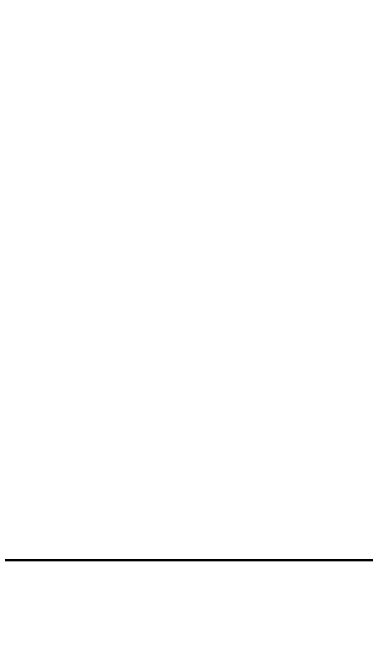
# Model space of a CAD drawing. Header units: metres. Extents: x 0 to 298, y 0 to 162.
# Drawn here: x 175.24049 to 175.25795, y 107.04299 to 107.07433 of the extents above; entities that cross this region are included whole.
import ezdxf

# ---------------------------------------------------------------- set-up
doc = ezdxf.new("R2010")
doc.units = ezdxf.units.M
doc.header["$MEASUREMENT"] = 0
doc.layers.add('BLK_1_FLR_0_BLT_UP_AREA', color=4, linetype='Continuous', lineweight=30)
doc.styles.add('working', font='timesbd.ttf', dxfattribs={"height": 0.25})
doc.dimstyles.new('new model', dxfattribs={"dimtxt": 0.25, "dimasz": 0.23, "dimexe": 0.1, "dimexo": 0.1, "dimgap": 0, "dimtad": 0, "dimtoh": 1, "dimzin": 1, "dimdsep": 46, "dimtxsty": 'working', "dimcen": 0.09, "dimse1": 1, "dimse2": 1, "dimclrd": 8, "dimclre": 8, "dimclrt": 3, "dimadec": 1, "dimazin": 0, "dimtfac": 1, "dimtofl": 0, "dimtmove": 0, "dimatfit": 3, "dimfxl": 0, "dimtolj": 1, "dimtzin": 0, "dimlwd": -1, "dimlwe": -1, "dimarcsym": 0})

# ---------------------------------------------------------------- blocks, each defined once
blk = doc.blocks.new('*D72')
at = {"color": 8}
blk.add_line((174.676382, 108.042736), (175.172382, 108.042736), dxfattribs=at)
at = {"color": 8, "lineweight": 35}
for points in [[(174.676382, 108.08107), (174.676382, 108.004403), (174.446382, 108.042736)], [(175.172382, 108.08107), (175.172382, 108.004403), (175.402382, 108.042736)]]:
    blk.add_solid(points, dxfattribs=at)
at = {"layer": 'Defpoints', "color": 0, "lineweight": 35}
for p in [(175.402382, 108.042736), (174.446382, 107.047203), (175.402382, 107.047203)]:
    blk.add_point(p, dxfattribs=at)
at = {"color": 3, "insert": (174.931156, 107.878101), "char_height": 0.25, "attachment_point": 5, "style": 'working'}
blk.add_mtext('\\A1;0.96', dxfattribs=at)
blk = doc.blocks.new('*D73')
at = {"color": 8}
for p, q in [((175.172382, 108.042736), (174.942382, 108.042736)), ((175.752382, 108.042736), (175.982382, 108.042736))]:
    blk.add_line(p, q, dxfattribs=at)
at = {"color": 8, "lineweight": 35}
for points in [[(175.172382, 108.08107), (175.172382, 108.004403), (175.402382, 108.042736)], [(175.752382, 108.08107), (175.752382, 108.004403), (175.522382, 108.042736)]]:
    blk.add_solid(points, dxfattribs=at)
at = {"layer": 'Defpoints', "color": 0, "lineweight": 35}
for p in [(175.522382, 108.042736), (175.402382, 107.047203), (175.522382, 107.047203)]:
    blk.add_point(p, dxfattribs=at)
at = {"color": 3, "insert": (175.462382, 108.397794), "char_height": 0.25, "attachment_point": 5, "style": 'working'}
blk.add_mtext('\\A1;0.12', dxfattribs=at)
blk = doc.blocks.new('*D256')
at = {"color": 8}
for p, q in [((173.364082, 108.973126), (198.761704, 108.973126)), ((224.970382, 108.973126), (199.572759, 108.973126))]:
    blk.add_line(p, q, dxfattribs=at)
at = {"color": 8, "lineweight": 35}
for points in [[(173.364082, 109.011459), (173.364082, 108.934793), (173.134082, 108.973126)], [(224.970382, 109.011459), (224.970382, 108.934793), (225.200382, 108.973126)]]:
    blk.add_solid(points, dxfattribs=at)
at = {"layer": 'Defpoints', "color": 0, "lineweight": 35}
for p in [(173.134082, 108.973126), (173.134082, 107.047203), (225.200382, 107.047203)]:
    blk.add_point(p, dxfattribs=at)
at = {"color": 3, "insert": (199.167232, 108.973126), "char_height": 0.25, "attachment_point": 5, "style": 'working'}
blk.add_mtext('\\A1;52.07', dxfattribs=at)

msp = doc.modelspace()

# ---------------------------------------------------------------- linework, layer by layer
msp.add_line((225.200382, 107.047203), (173.134082, 107.047203))
for points in [[(173.134082, 107.047203), (225.200382, 107.047203), (225.201303, 91.897511), (216.30083, 91.897511), (216.30083, 96.227203), (210.332026, 96.227203), (210.332026, 94.427203), (202.332026, 94.427203), (202.332026, 93.427203), (195.848147, 93.427203), (195.848147, 94.427203), (187.848303, 94.427203), (187.848303, 96.227203), (183.350382, 96.227203), (183.350382, 91.897203), (184.350382, 91.897203), (184.350382, 88.312203), (173.134082, 88.312203)], [(174.474382, 106.817203), (175.374382, 106.817203), (175.374382, 107.047203), (174.474382, 107.047203)]]:
    msp.add_lwpolyline(points, close=True)
at = {"layer": 'BLK_1_FLR_0_BLT_UP_AREA', "color": 26}
msp.add_lwpolyline([(173.134082, 88.312203), (183.350382, 88.312203), (183.350382, 96.227203), (216.300986, 96.227121), (216.300982, 91.89747), (225.201151, 91.897552), (225.199921, 107.047203), (173.134082, 107.047203)], close=True, dxfattribs=at)

# ---------------------------------------------------------------- dimensions: what is measured, and where the dimension line sits
for base, p1, p2, override, picture, middle in [((173.134082, 108.973126), (225.200382, 107.047203), (173.134082, 107.047203), {"dimpost": '\\X'}, '*D256', (199.167232, 108.973126)), ((175.522382, 108.042736), (175.402382, 107.047203), (175.522382, 107.047203), {"dimpost": '\\X', "dimtmove": 2}, '*D73', (175.462382, 108.397794))]:
    dim = msp.add_linear_dim(base=base, p1=p1, p2=p2, dimstyle='new model', override=override)
    dim.commit()
    dim.dimension.update_dxf_attribs({"geometry": picture, "text_midpoint": middle})
dim = msp.add_linear_dim(base=(175.402382, 108.042736), p1=(174.446382, 107.047203), p2=(175.402382, 107.047203), dimstyle='new model', override={"dimpost": '\\X', "dimtmove": 2})
dim.commit()
dim.dimension.update_dxf_attribs({"geometry": '*D72', "text_midpoint": (174.931156, 107.878101), "dimtype": 160})

doc.saveas('drawing.dxf')
